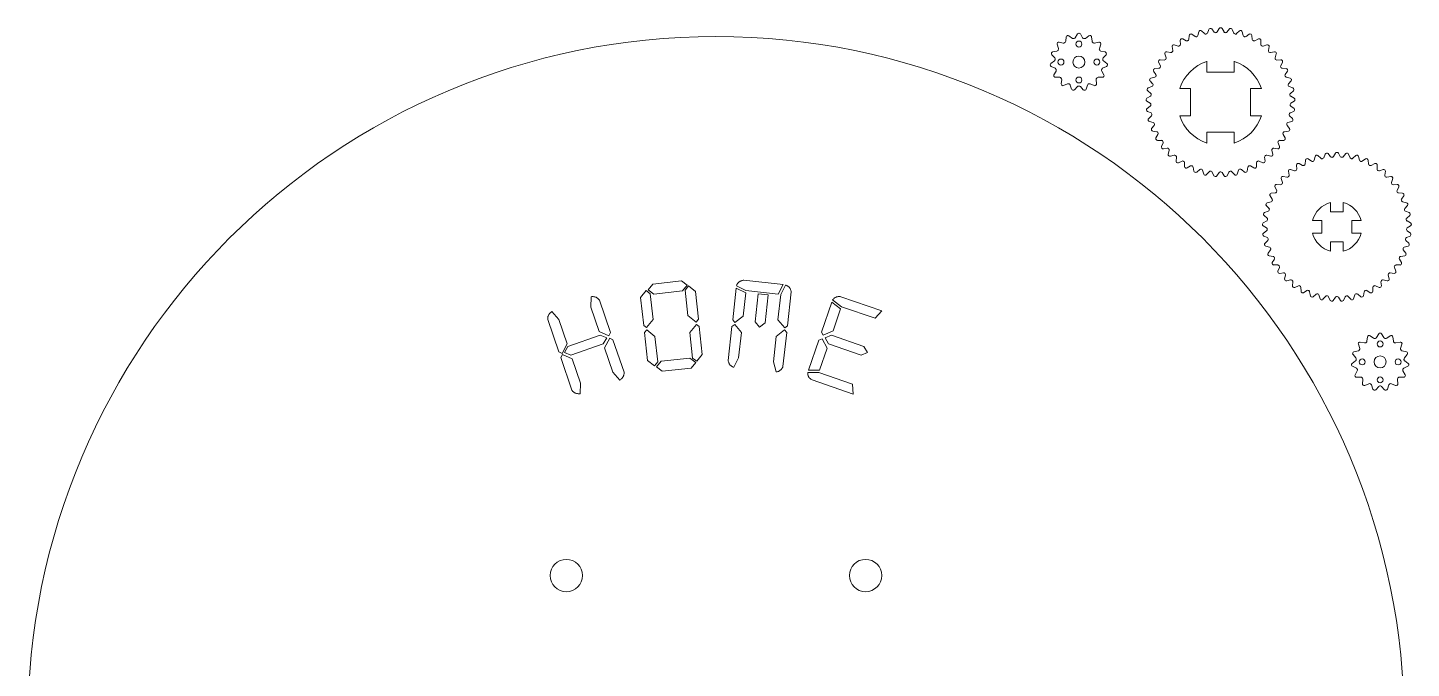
# Model space of a CAD drawing. Header units: millimetres. Extents: x 6 to 299, y 7 to 301.
# Drawn here: x 5.7 to 299.3, y 165.4 to 301.2 of the extents above; entities that cross this region are included whole.
import ezdxf

# ---------------------------------------------------------------- set-up
doc = ezdxf.new("R2010")
doc.units = ezdxf.units.MM

msp = doc.modelspace()

# ---------------------------------------------------------------- linework, layer by layer
at = {"color": 5, "linetype": 'Continuous', "lineweight": 15}
for p, q in [((226.28, 299.54), (226.22, 299.51)), ((227.34, 298.96), (226.59, 299.5)), ((228.42, 299.89), (227.96, 299.09)), ((228.76, 300.05), (228.7, 300.05)), ((229.5, 299.09), (229.04, 299.89)), ((230.87, 299.5), (230.12, 298.96)), ((231.25, 299.51), (231.19, 299.54)), ((252.15, 299.59), (252.06, 298.75)), ((252.39, 299.87), (252.33, 299.84)), ((253.39, 299.34), (252.71, 299.84)), ((254.18, 300.37), (253.98, 299.55)), ((254.46, 300.62), (254.4, 300.6)), ((255.38, 299.96), (254.77, 300.54)), ((256.31, 300.87), (255.99, 300.09)), ((256.62, 301.07), (256.56, 301.07)), ((257.44, 300.29), (256.92, 300.96)), ((258.48, 301.06), (258.06, 300.33)), ((258.82, 301.22), (258.76, 301.22)), ((259.52, 300.33), (259.1, 301.06)), ((260.66, 300.96), (260.14, 300.29)), ((261.02, 301.07), (260.96, 301.07)), ((261.59, 300.09), (261.27, 300.87)), ((262.8, 300.54), (262.2, 299.96)), ((263.18, 300.6), (263.11, 300.62)), ((263.6, 299.55), (263.4, 300.37)), ((264.87, 299.84), (264.19, 299.34)), ((265.25, 299.84), (265.19, 299.87)), ((265.52, 298.75), (265.43, 299.59)), ((224.1, 297.7), (224.39, 296.82)), ((224.21, 298.06), (224.17, 298.01)), ((225.42, 297.96), (224.52, 298.15)), ((226.03, 299.25), (225.93, 298.34)), ((231.53, 298.34), (231.43, 299.25)), ((232.95, 298.15), (232.04, 297.96)), ((233.07, 296.82), (233.36, 297.7)), ((233.29, 298.01), (233.25, 298.06)), ((248.5, 297.21), (248.65, 296.38)), ((248.66, 297.55), (248.61, 297.51)), ((249.76, 297.31), (248.97, 297.6)), ((250.24, 298.52), (250.27, 297.68)), ((250.44, 298.84), (250.39, 298.81)), ((251.51, 298.45), (250.76, 298.85)), ((266.82, 298.85), (266.07, 298.45)), ((267.19, 298.81), (267.13, 298.84)), ((267.31, 297.68), (267.34, 298.52)), ((268.61, 297.6), (267.81, 297.31)), ((268.97, 297.51), (268.92, 297.55)), ((268.93, 296.38), (269.08, 297.21)), ((223.53, 294.17), (222.78, 293.63)), ((222.93, 295.86), (222.91, 295.8)), ((222.98, 295.49), (223.6, 294.8)), ((224.07, 296.27), (223.17, 296.07)), ((234.3, 296.07), (233.39, 296.27)), ((233.87, 294.8), (234.49, 295.49)), ((234.68, 293.63), (233.93, 294.17)), ((234.55, 295.8), (234.53, 295.86)), ((245.65, 293.91), (246.02, 293.15)), ((245.71, 294.29), (245.67, 294.23)), ((246.84, 294.37), (245.99, 294.42)), ((246.96, 295.66), (247.22, 294.86)), ((247.07, 296.02), (247.02, 295.97)), ((248.2, 295.94), (247.37, 296.12)), ((270.21, 296.12), (269.38, 295.94)), ((270.36, 294.86), (270.62, 295.66)), ((270.55, 295.97), (270.51, 296.02)), ((271.59, 294.42), (270.74, 294.37)), ((271.56, 293.15), (271.93, 293.91)), ((271.91, 294.23), (271.87, 294.29)), ((222.65, 293.34), (222.66, 293.27)), ((222.85, 293.02), (223.69, 292.64)), ((223.89, 292.03), (223.42, 291.23)), ((223.42, 290.92), (223.46, 290.86)), ((223.73, 290.7), (224.66, 290.7)), ((232.81, 290.7), (233.73, 290.7)), ((234.04, 291.23), (233.58, 292.03)), ((233.77, 292.64), (234.62, 293.02)), ((234.01, 290.86), (234.04, 290.92)), ((234.8, 293.27), (234.81, 293.34)), ((244.83, 290.72), (244.01, 290.55)), ((244.6, 292.38), (244.57, 292.32)), ((244.59, 292), (245.07, 291.3)), ((245.71, 292.61), (244.86, 292.56)), ((272.71, 292.56), (271.87, 292.61)), ((272.51, 291.3), (272.98, 292)), ((273.57, 290.55), (272.74, 290.72)), ((273.01, 292.32), (272.98, 292.38)), ((225.08, 290.23), (224.99, 289.31)), ((225.11, 289.02), (225.17, 288.98)), ((225.48, 288.95), (226.33, 289.32)), ((226.91, 289.07), (227.19, 288.19)), ((227.43, 287.97), (227.49, 287.96)), ((227.8, 288.06), (228.41, 288.75)), ((229.05, 288.75), (229.67, 288.06)), ((229.97, 287.96), (230.03, 287.97)), ((230.27, 288.19), (230.56, 289.07)), ((231.14, 289.32), (231.98, 288.95)), ((232.3, 288.98), (232.35, 289.02)), ((232.48, 289.31), (232.38, 290.23)), ((243.23, 288.2), (243.22, 288.13)), ((243.33, 287.84), (243.98, 287.29)), ((244.23, 288.73), (243.44, 288.44)), ((243.77, 290.34), (243.75, 290.27)), ((243.82, 289.96), (244.38, 289.34)), ((273.2, 289.34), (273.76, 289.96)), ((274.14, 288.44), (273.35, 288.73)), ((273.6, 287.29), (274.25, 287.84)), ((273.83, 290.27), (273.81, 290.34)), ((274.36, 288.13), (274.34, 288.2)), ((243, 286.01), (243, 285.94)), ((243.14, 285.66), (243.86, 285.21)), ((243.91, 286.67), (243.17, 286.28)), ((274.41, 286.28), (273.67, 286.67)), ((273.72, 285.21), (274.43, 285.66)), ((274.58, 285.94), (274.58, 286.01)), ((243.07, 283.8), (243.08, 283.74)), ((243.88, 284.59), (243.2, 284.09)), ((243.26, 283.48), (244.04, 283.14)), ((244.14, 282.52), (243.54, 281.94)), ((274.04, 281.94), (273.43, 282.52)), ((273.54, 283.14), (274.31, 283.48)), ((274.38, 284.09), (273.69, 284.59)), ((274.5, 283.74), (274.51, 283.8)), ((243.45, 281.63), (243.46, 281.57)), ((243.69, 281.34), (244.5, 281.11)), ((244.13, 279.53), (244.15, 279.47)), ((244.69, 280.51), (244.17, 279.85)), ((244.4, 279.28), (245.24, 279.16)), ((272.34, 279.16), (273.18, 279.28)), ((273.41, 279.85), (272.89, 280.51)), ((273.08, 281.11), (273.89, 281.34)), ((273.43, 279.47), (273.45, 279.53)), ((274.11, 281.57), (274.13, 281.63)), ((245.51, 278.6), (245.09, 277.87)), ((245.09, 277.55), (245.12, 277.49)), ((245.4, 277.33), (246.24, 277.33)), ((246.59, 276.82), (246.27, 276.03)), ((271.3, 276.03), (270.99, 276.82)), ((271.34, 277.33), (272.18, 277.33)), ((272.49, 277.87), (272.07, 278.6)), ((272.46, 277.49), (272.49, 277.55)), ((246.32, 275.72), (246.36, 275.67)), ((246.65, 275.55), (247.49, 275.67)), ((247.91, 275.2), (247.7, 274.38)), ((247.79, 274.08), (247.84, 274.03)), ((248.14, 273.96), (248.96, 274.19)), ((249.43, 273.79), (249.35, 272.95)), ((268.23, 272.95), (268.14, 273.79)), ((268.62, 274.19), (269.43, 273.96)), ((269.88, 274.38), (269.67, 275.2)), ((269.74, 274.03), (269.79, 274.08)), ((270.09, 275.67), (270.93, 275.55)), ((271.22, 275.67), (271.26, 275.72)), ((276.83, 273.15), (276.74, 272.31)), ((277.08, 273.43), (277.02, 273.41)), ((278.08, 272.9), (277.39, 273.4)), ((278.87, 273.94), (278.66, 273.12)), ((279.15, 274.18), (279.09, 274.16)), ((280.07, 273.52), (279.46, 274.11)), ((280.99, 274.43), (280.68, 273.65)), ((281.31, 274.64), (281.24, 274.63)), ((282.12, 273.85), (281.6, 274.52)), ((283.17, 274.63), (282.74, 273.89)), ((283.51, 274.79), (283.44, 274.79)), ((284.2, 273.89), (283.78, 274.63)), ((285.35, 274.52), (284.83, 273.85)), ((285.71, 274.63), (285.64, 274.64)), ((286.27, 273.65), (285.96, 274.43)), ((287.49, 274.11), (286.88, 273.52)), ((287.86, 274.16), (287.8, 274.18)), ((288.29, 273.12), (288.08, 273.94)), ((289.56, 273.4), (288.87, 272.9)), ((289.93, 273.41), (289.87, 273.43)), ((290.21, 272.31), (290.12, 273.15)), ((249.47, 272.66), (249.53, 272.62)), ((249.84, 272.59), (250.62, 272.93)), ((251.14, 272.6), (251.17, 271.75)), ((251.34, 271.49), (251.4, 271.46)), ((251.72, 271.47), (252.43, 271.91)), ((253, 271.66), (253.15, 270.83)), ((253.35, 270.58), (253.42, 270.56)), ((253.73, 270.62), (254.38, 271.16)), ((254.97, 270.99), (255.24, 270.19)), ((255.84, 270.06), (256.4, 270.69)), ((257.02, 270.6), (257.39, 269.84)), ((258, 269.8), (258.48, 270.5)), ((259.1, 270.5), (259.57, 269.8)), ((260.19, 269.84), (260.56, 270.6)), ((261.17, 270.69), (261.74, 270.06)), ((262.34, 270.19), (262.6, 270.99)), ((263.2, 271.16), (263.85, 270.62)), ((264.16, 270.56), (264.22, 270.58)), ((264.43, 270.83), (264.57, 271.66)), ((265.14, 271.91), (265.86, 271.47)), ((266.18, 271.46), (266.24, 271.49)), ((266.4, 271.75), (266.43, 272.6)), ((266.96, 272.93), (267.73, 272.59)), ((268.05, 272.62), (268.1, 272.66)), ((273.18, 270.77), (273.33, 269.94)), ((273.34, 271.11), (273.29, 271.07)), ((274.45, 270.88), (273.66, 271.16)), ((274.92, 272.09), (274.95, 271.24)), ((275.13, 272.4), (275.07, 272.37)), ((276.19, 272.02), (275.45, 272.41)), ((291.5, 272.41), (290.76, 272.02)), ((291.88, 272.37), (291.82, 272.4)), ((292, 271.24), (292.02, 272.09)), ((293.29, 271.16), (292.5, 270.88)), ((293.66, 271.07), (293.61, 271.11)), ((293.62, 269.94), (293.77, 270.77)), ((255.47, 269.97), (255.54, 269.96)), ((257.65, 269.66), (257.72, 269.66)), ((259.86, 269.66), (259.92, 269.66)), ((262.04, 269.96), (262.11, 269.97)), ((270.33, 267.48), (270.7, 266.72)), ((270.39, 267.85), (270.36, 267.79)), ((271.52, 267.93), (270.68, 267.99)), ((271.64, 269.22), (271.91, 268.42)), ((271.75, 269.58), (271.71, 269.53)), ((272.88, 269.5), (272.06, 269.68)), ((294.89, 269.68), (294.07, 269.5)), ((295.04, 268.42), (295.31, 269.22)), ((295.24, 269.53), (295.2, 269.58)), ((296.27, 267.99), (295.43, 267.93)), ((296.24, 266.72), (296.61, 267.48)), ((296.59, 267.79), (296.56, 267.85)), ((269.52, 264.29), (268.69, 264.11)), ((269.29, 265.94), (269.26, 265.88)), ((269.28, 265.57), (269.75, 264.86)), ((270.39, 266.18), (269.55, 266.12)), ((297.4, 266.12), (296.56, 266.18)), ((297.2, 264.86), (297.67, 265.57)), ((298.26, 264.11), (297.43, 264.29)), ((297.69, 265.88), (297.66, 265.94)), ((267.92, 261.76), (267.91, 261.7)), ((268.02, 261.4), (268.66, 260.85)), ((268.92, 262.29), (268.12, 262)), ((268.46, 263.9), (268.44, 263.84)), ((268.5, 263.53), (269.07, 262.9)), ((297.88, 262.9), (298.45, 263.53)), ((298.83, 262), (298.03, 262.29)), ((298.29, 260.85), (298.93, 261.4)), ((298.51, 263.84), (298.49, 263.9)), ((299.04, 261.7), (299.03, 261.76)), ((267.68, 259.57), (267.68, 259.5)), ((267.83, 259.22), (268.55, 258.77)), ((268.6, 260.23), (267.85, 259.84)), ((299.1, 259.84), (298.35, 260.23)), ((298.4, 258.77), (299.12, 259.22)), ((299.27, 259.5), (299.27, 259.57)), ((267.76, 257.36), (267.76, 257.3)), ((268.57, 258.15), (267.89, 257.65)), ((267.95, 257.04), (268.72, 256.7)), ((268.83, 256.09), (268.22, 255.5)), ((298.73, 255.5), (298.12, 256.09)), ((298.23, 256.7), (299, 257.04)), ((299.06, 257.65), (298.38, 258.15)), ((299.19, 257.3), (299.19, 257.36)), ((268.13, 255.19), (268.15, 255.13)), ((268.37, 254.9), (269.18, 254.67)), ((268.81, 253.1), (268.84, 253.03)), ((269.38, 254.08), (268.86, 253.41)), ((269.09, 252.84), (269.92, 252.72)), ((297.03, 252.72), (297.86, 252.84)), ((298.09, 253.41), (297.57, 254.08)), ((297.77, 254.67), (298.58, 254.9)), ((298.11, 253.03), (298.14, 253.1)), ((298.8, 255.13), (298.81, 255.19)), ((270.2, 252.16), (269.77, 251.43)), ((269.77, 251.11), (269.81, 251.06)), ((270.08, 250.9), (270.93, 250.9)), ((271.28, 250.38), (270.96, 249.6)), ((295.99, 249.6), (295.67, 250.38)), ((296.02, 250.9), (296.87, 250.9)), ((297.18, 251.43), (296.75, 252.16)), ((297.14, 251.06), (297.18, 251.11)), ((271, 249.28), (271.04, 249.23)), ((271.34, 249.11), (272.17, 249.23)), ((272.59, 248.77), (272.39, 247.95)), ((272.47, 247.64), (272.52, 247.59)), ((272.83, 247.52), (273.64, 247.75)), ((274.12, 247.35), (274.03, 246.51)), ((292.92, 246.51), (292.83, 247.35)), ((293.31, 247.75), (294.12, 247.52)), ((294.56, 247.95), (294.36, 248.77)), ((294.43, 247.59), (294.47, 247.64)), ((294.77, 249.23), (295.61, 249.11)), ((295.91, 249.23), (295.95, 249.28)), ((274.16, 246.22), (274.21, 246.18)), ((274.53, 246.15), (275.3, 246.49)), ((275.83, 246.16), (275.86, 245.32)), ((276.03, 245.05), (276.08, 245.02)), ((276.4, 245.03), (277.12, 245.48)), ((277.69, 245.22), (277.84, 244.39)), ((278.04, 244.15), (278.1, 244.12)), ((278.41, 244.18), (279.06, 244.72)), ((279.66, 244.55), (279.92, 243.75)), ((280.52, 243.62), (281.09, 244.25)), ((281.71, 244.16), (282.08, 243.4)), ((282.69, 243.36), (283.16, 244.06)), ((283.79, 244.06), (284.26, 243.36)), ((284.87, 243.4), (285.24, 244.16)), ((285.86, 244.25), (286.43, 243.62)), ((287.03, 243.75), (287.29, 244.55)), ((287.89, 244.72), (288.54, 244.18)), ((288.85, 244.12), (288.91, 244.15)), ((289.11, 244.39), (289.26, 245.22)), ((289.83, 245.48), (290.55, 245.03)), ((290.86, 245.02), (290.92, 245.05)), ((291.09, 245.32), (291.12, 246.16)), ((291.65, 246.49), (292.42, 246.15)), ((292.74, 246.18), (292.79, 246.22)), ((280.16, 243.53), (280.22, 243.52)), ((282.34, 243.22), (282.4, 243.22)), ((284.54, 243.22), (284.61, 243.22)), ((286.73, 243.52), (286.79, 243.53)), ((289.95, 235.66), (289.86, 234.74)), ((290.2, 235.94), (290.14, 235.91)), ((291.26, 235.36), (290.51, 235.91)), ((292.35, 236.3), (291.88, 235.5)), ((292.69, 236.46), (292.62, 236.46)), ((293.42, 235.5), (292.96, 236.3)), ((294.79, 235.91), (294.05, 235.36)), ((295.17, 235.91), (295.11, 235.94)), ((295.45, 234.74), (295.35, 235.66)), ((286.85, 232.27), (286.83, 232.2)), ((287.99, 232.67), (287.09, 232.48)), ((288.03, 234.1), (288.31, 233.22)), ((288.14, 234.46), (288.09, 234.41)), ((289.34, 234.36), (288.44, 234.56)), ((296.87, 234.56), (295.97, 234.36)), ((297, 233.22), (297.28, 234.1)), ((297.22, 234.41), (297.17, 234.46)), ((298.22, 232.48), (297.31, 232.67)), ((298.47, 232.2), (298.45, 232.27)), ((286.57, 229.74), (286.58, 229.68)), ((287.45, 230.57), (286.7, 230.03)), ((286.77, 229.42), (287.61, 229.04)), ((286.9, 231.89), (287.52, 231.21)), ((297.69, 229.04), (298.54, 229.42)), ((297.79, 231.21), (298.41, 231.89)), ((298.6, 230.03), (297.86, 230.57)), ((298.73, 229.68), (298.73, 229.74)), ((287.81, 228.44), (287.35, 227.64)), ((287.35, 227.32), (287.38, 227.26)), ((287.65, 227.1), (288.58, 227.1)), ((289, 226.63), (288.91, 225.71)), ((296.4, 225.71), (296.3, 226.63)), ((296.73, 227.1), (297.65, 227.1)), ((297.96, 227.64), (297.5, 228.44)), ((297.93, 227.26), (297.96, 227.32)), ((289.04, 225.42), (289.09, 225.38)), ((289.4, 225.35), (290.25, 225.73)), ((290.83, 225.47), (291.12, 224.59)), ((291.35, 224.38), (291.41, 224.36)), ((291.72, 224.46), (292.34, 225.15)), ((292.97, 225.15), (293.59, 224.46)), ((293.89, 224.36), (293.96, 224.38)), ((294.19, 224.59), (294.48, 225.47)), ((295.06, 225.73), (295.9, 225.35)), ((296.22, 225.38), (296.27, 225.42))]:
    msp.add_line(p, q, dxfattribs=at)
at = {"color": 1, "linetype": 'Continuous', "lineweight": 15}
for p, q in [((255.87, 294.09), (255.87, 291.77)), ((261.71, 294.09), (261.71, 291.77)), ((261.71, 291.77), (255.87, 291.77)), ((252.44, 288.34), (250.12, 288.34)), ((252.44, 288.34), (252.44, 282.5)), ((265.14, 288.34), (265.14, 282.5)), ((267.45, 288.34), (265.14, 288.34)), ((252.44, 282.5), (250.12, 282.5)), ((267.45, 282.5), (265.14, 282.5)), ((261.71, 279.07), (255.87, 279.07)), ((255.87, 279.07), (255.87, 276.76)), ((261.71, 279.07), (261.71, 276.76)), ((282.14, 264.15), (282.14, 262.16)), ((282.14, 262.16), (284.81, 262.16)), ((284.81, 264.15), (284.81, 262.16)), ((278.31, 260.32), (280.3, 260.32)), ((280.3, 260.32), (280.3, 257.65)), ((286.65, 260.32), (286.65, 257.65)), ((286.65, 260.32), (288.64, 260.32)), ((278.31, 257.65), (280.3, 257.65)), ((282.14, 255.81), (282.14, 253.82)), ((282.14, 255.81), (284.81, 255.81)), ((284.81, 255.81), (284.81, 253.82)), ((286.65, 257.65), (288.64, 257.65)), ((137.3, 245.66), (138.29, 246.84)), ((138.29, 246.84), (144.41, 247.52)), ((144.41, 247.52), (145.64, 246.59)), ((157.61, 247.68), (165.98, 246.75)), ((165.98, 246.75), (164.89, 244.74)), ((165.48, 244.67), (166.5, 246.64)), ((125.14, 241.95), (125.27, 244.18)), ((135.74, 244.02), (136.91, 245.46)), ((136.39, 238.1), (135.74, 244.02)), ((136.91, 245.46), (137.79, 244.77)), ((138.53, 244.73), (137.3, 245.66)), ((137.79, 244.77), (138.39, 239.36)), ((144.64, 245.41), (138.53, 244.73)), ((145.64, 246.59), (144.64, 245.41)), ((145.18, 245.58), (145.88, 246.45)), ((145.78, 240.18), (145.18, 245.58)), ((145.88, 246.45), (147.35, 245.3)), ((147.35, 245.3), (148, 239.38)), ((155.27, 239.29), (156.01, 245.98)), ((156.01, 245.98), (158.04, 244.97)), ((158.09, 245.49), (156.07, 246.51)), ((158.04, 244.97), (157.49, 240.08)), ((164.89, 244.74), (158.09, 245.49)), ((160.03, 238.88), (160.69, 244.8)), ((160.69, 244.8), (162.8, 244.56)), ((162.8, 244.56), (162.15, 238.64)), ((164.88, 239.26), (165.48, 244.67)), ((167.68, 245.21), (166.88, 238)), ((178.19, 244.18), (186.9, 241.2)), ((116.92, 241.01), (118.38, 239.32)), ((126.91, 236.81), (125.14, 241.95)), ((127, 243.41), (129.35, 236.55)), ((174.11, 236.66), (176.29, 243.03)), ((176.29, 243.03), (178.15, 241.57)), ((178.36, 242.06), (176.48, 243.48)), ((178.15, 241.57), (176.56, 236.92)), ((185.48, 239.63), (178.36, 242.06)), ((186.9, 241.2), (185.48, 239.63)), ((118.37, 232.47), (116.02, 239.34)), ((118.38, 239.32), (120.14, 234.17)), ((136.97, 237.64), (136.39, 238.1)), ((138.39, 239.36), (136.97, 237.64)), ((147.53, 238.8), (145.78, 240.18)), ((146.17, 236.57), (147.59, 238.29)), ((148, 239.38), (147.53, 238.8)), ((147.59, 238.29), (148.17, 237.84)), ((148.17, 237.84), (148.82, 231.91)), ((154.32, 230.65), (155.12, 237.86)), ((155.12, 237.86), (155.7, 238.31)), ((155.74, 238.71), (155.27, 239.29)), ((155.7, 238.31), (157.11, 236.59)), ((157.49, 240.08), (155.74, 238.71)), ((160.98, 237.73), (160.03, 238.88)), ((162.15, 238.64), (160.98, 237.73)), ((166.3, 237.54), (164.88, 239.26)), ((166.88, 238), (166.3, 237.54)), ((120.32, 233.65), (127.18, 236)), ((128.99, 235.88), (126.91, 236.81)), ((127.18, 236), (128.56, 235.43)), ((128.56, 235.43), (127.82, 234.15)), ((128.09, 233.34), (129.17, 235.35)), ((129.35, 236.55), (128.99, 235.88)), ((129.17, 235.35), (129.87, 235.04)), ((129.87, 235.04), (132.22, 228.18)), ((136.56, 236.55), (137.03, 237.12)), ((137.21, 230.63), (136.56, 236.55)), ((137.03, 237.12), (138.78, 235.76)), ((138.78, 235.76), (139.38, 230.35)), ((146.77, 231.17), (146.17, 236.57)), ((157.11, 236.59), (156.51, 231.19)), ((163.9, 230.37), (164.5, 235.77)), ((164.5, 235.77), (166.25, 237.14)), ((166.73, 236.57), (165.93, 229.36)), ((166.25, 237.14), (166.73, 236.57)), ((171.34, 228.58), (173.52, 234.95)), ((173.52, 234.95), (174.22, 235.27)), ((174.47, 235.99), (174.11, 236.66)), ((174.22, 235.27), (175.3, 233.25)), ((176.56, 236.92), (174.47, 235.99)), ((174.88, 235.44), (176.25, 236)), ((175.62, 234.16), (174.88, 235.44)), ((176.25, 236), (183.13, 233.65)), ((119.06, 232.16), (118.37, 232.47)), ((120.14, 234.17), (119.06, 232.16)), ((119.58, 232.36), (120.32, 233.65)), ((120.96, 231.8), (119.58, 232.36)), ((127.82, 234.15), (120.96, 231.8)), ((129.86, 228.19), (128.09, 233.34)), ((175.3, 233.25), (173.7, 228.59)), ((182.5, 231.8), (175.62, 234.16)), ((183.87, 232.36), (182.5, 231.8)), ((183.13, 233.65), (183.87, 232.36)), ((118.79, 231.25), (119.15, 231.91)), ((121.13, 224.38), (118.79, 231.25)), ((119.15, 231.91), (121.23, 230.99)), ((121.23, 230.99), (122.99, 225.84)), ((138.68, 229.49), (137.21, 230.63)), ((139.38, 230.35), (138.68, 229.49)), ((139.11, 229.3), (140.1, 230.48)), ((140.33, 228.37), (139.11, 229.3)), ((140.1, 230.48), (146.21, 231.16)), ((146.45, 229.04), (140.33, 228.37)), ((146.21, 231.16), (147.44, 230.22)), ((147.44, 230.22), (146.45, 229.04)), ((147.65, 230.48), (146.77, 231.17)), ((148.82, 231.91), (147.65, 230.48)), ((156.51, 231.19), (155.5, 229.21)), ((164.47, 228.22), (163.9, 230.37)), ((131.32, 226.5), (129.86, 228.19)), ((171.18, 228.12), (173.53, 228.09)), ((173.7, 228.59), (171.34, 228.58)), ((180.84, 223.53), (172.11, 226.52)), ((173.53, 228.09), (180.68, 225.65)), ((122.99, 225.84), (122.87, 223.61)), ((180.68, 225.65), (180.84, 223.53))]:
    msp.add_line(p, q, dxfattribs=at)
at = {"color": 5, "linetype": 'Continuous', "lineweight": 15}
msp.add_circle((151.72, 153.29), 146.05, dxfattribs=at)
at = {"color": 1, "linetype": 'Continuous', "lineweight": 15}
for centre, radius in [((228.73, 297.75), 0.635), ((224.92, 293.94), 0.635), ((228.73, 293.94), 1.27), ((232.54, 293.94), 0.635), ((228.73, 290.13), 0.635), ((292.65, 234.16), 0.635), ((288.84, 230.35), 0.635), ((292.65, 230.35), 1.27), ((296.46, 230.35), 0.635), ((292.65, 226.54), 0.635), ((119.97, 185.04), 3.43), ((183.47, 185.04), 3.43)]:
    msp.add_circle(centre, radius, dxfattribs=at)
at = {"color": 5, "linetype": 'Continuous', "lineweight": 15}
for centre, radius, start, end in [((226.35, 299.22), 0.318, 114, 174), ((226.41, 299.25), 0.317, 54, 114), ((228.7, 299.74), 0.318, 90, 150), ((228.76, 299.74), 0.318, 30, 90), ((231.06, 299.25), 0.317, 66, 126), ((231.12, 299.22), 0.318, 6, 66), ((252.46, 299.55), 0.318, 114, 174), ((252.52, 299.58), 0.318, 54, 114), ((253.67, 299.63), 0.318, 289.816, 346), ((254.49, 300.3), 0.318, 106, 166), ((254.55, 300.32), 0.318, 46, 106), ((255.6, 300.18), 0.318, 226, 282.184), ((258.79, 285.42), 14.79, 101.816, 102.184), ((255.7, 300.21), 0.318, 281.816, 338), ((256.6, 300.75), 0.318, 98, 158), ((256.67, 300.76), 0.318, 38, 98), ((257.69, 300.48), 0.318, 218, 274.184), ((258.79, 285.42), 14.79, 93.816, 94.184), ((257.78, 300.49), 0.318, 273.816, 330), ((258.76, 300.91), 0.318, 90, 150), ((258.82, 300.91), 0.318, 30, 90), ((259.79, 300.49), 0.318, 210, 266.184), ((258.79, 285.42), 14.79, 85.816, 86.184), ((259.89, 300.48), 0.318, 265.816, 322), ((260.91, 300.76), 0.318, 82, 142), ((260.98, 300.75), 0.317, 22, 82), ((261.88, 300.21), 0.317, 202, 258.184), ((258.79, 285.42), 14.79, 77.816, 78.184), ((261.98, 300.18), 0.318, 257.816, 314), ((263.03, 300.32), 0.318, 74, 134), ((263.09, 300.3), 0.318, 14, 74), ((263.91, 299.63), 0.318, 194, 250.184), ((265.06, 299.58), 0.317, 66, 126), ((265.12, 299.55), 0.318, 6, 66), ((224.41, 297.79), 0.317, 138, 198), ((224.45, 297.84), 0.317, 78, 138), ((228.73, 293.94), 5.09, 149.131, 150.869), ((224.09, 296.72), 0.318, 329.131, 18), ((225.49, 298.27), 0.318, 258, 306.869), ((228.73, 293.94), 5.09, 125.131, 126.869), ((225.62, 298.37), 0.318, 305.131, 354), ((227.53, 299.22), 0.318, 234, 282.869), ((228.73, 293.94), 5.09, 101.131, 102.869), ((227.69, 299.25), 0.318, 281.131, 330), ((229.78, 299.25), 0.318, 210, 258.869), ((228.73, 293.94), 5.09, 77.131, 78.869), ((229.94, 299.22), 0.317, 257.131, 306), ((231.85, 298.37), 0.317, 186, 234.869), ((228.73, 293.94), 5.09, 53.131, 54.869), ((231.98, 298.27), 0.318, 233.131, 282), ((233.01, 297.84), 0.317, 42, 102), ((233.38, 296.72), 0.318, 162, 210.869), ((228.73, 293.94), 5.09, 29.131, 30.869), ((233.06, 297.79), 0.318, 342, 42), ((248.81, 297.26), 0.318, 130, 190), ((248.86, 297.3), 0.317, 70, 130), ((249.87, 297.61), 0.318, 250, 306.184), ((258.79, 285.42), 14.79, 125.816, 126.184), ((249.95, 297.67), 0.317, 305.816, 2), ((250.56, 298.54), 0.318, 122, 182), ((250.61, 298.57), 0.317, 62, 122), ((251.66, 298.73), 0.318, 242, 298.184), ((258.79, 285.42), 14.79, 117.816, 118.184), ((251.74, 298.78), 0.318, 297.816, 354), ((253.58, 299.6), 0.318, 234, 290.184), ((258.79, 285.42), 14.79, 109.816, 110.184), ((258.79, 285.42), 14.79, 69.816, 70.184), ((264, 299.6), 0.318, 249.816, 306), ((265.84, 298.78), 0.318, 186, 242.184), ((258.79, 285.42), 14.79, 61.816, 62.184), ((265.92, 298.73), 0.318, 241.816, 298), ((266.97, 298.57), 0.317, 58, 118), ((267.02, 298.54), 0.318, 358, 58), ((267.63, 297.67), 0.317, 178, 234.184), ((258.79, 285.42), 14.79, 53.816, 54.184), ((267.71, 297.61), 0.317, 233.816, 290), ((268.72, 297.3), 0.318, 50, 110), ((268.77, 297.26), 0.318, 350, 50), ((222.97, 293.37), 0.318, 126, 186), ((223.21, 295.7), 0.318, 162, 222), ((223.23, 295.76), 0.318, 102, 162), ((223.34, 294.43), 0.318, 306, 354.869), ((223.36, 294.59), 0.318, 353.131, 42), ((228.73, 293.94), 5.09, 173.131, 174.869), ((224.01, 296.58), 0.317, 282, 330.869), ((233.46, 296.58), 0.318, 209.131, 258), ((234.1, 294.59), 0.318, 138, 186.869), ((228.73, 293.94), 5.09, 5.131, 6.869), ((234.12, 294.43), 0.318, 185.131, 234), ((234.23, 295.76), 0.317, 18, 78), ((234.25, 295.7), 0.317, 318, 18), ((234.5, 293.37), 0.318, 354, 54), ((245.93, 294.05), 0.318, 146, 206), ((245.97, 294.11), 0.318, 86, 146), ((246.86, 294.68), 0.318, 266, 322.184), ((247.26, 295.76), 0.317, 138, 198), ((247.3, 295.81), 0.317, 78, 138), ((258.79, 285.42), 14.79, 141.816, 142.184), ((246.92, 294.76), 0.318, 321.816, 18), ((248.26, 296.25), 0.317, 258, 314.184), ((258.79, 285.42), 14.79, 133.816, 134.184), ((248.33, 296.32), 0.318, 313.816, 10), ((269.25, 296.32), 0.318, 170, 226.184), ((258.79, 285.42), 14.79, 45.816, 46.184), ((269.32, 296.25), 0.318, 225.816, 282), ((270.27, 295.81), 0.317, 42, 102), ((270.66, 294.76), 0.317, 162, 218.184), ((258.79, 285.42), 14.79, 37.816, 38.184), ((270.72, 294.68), 0.318, 217.816, 274), ((270.32, 295.76), 0.318, 342, 42), ((271.61, 294.11), 0.318, 34, 94), ((271.64, 294.05), 0.318, 334, 34), ((222.98, 293.31), 0.317, 186, 246), ((223.7, 291.08), 0.318, 150, 210), ((223.73, 291.02), 0.318, 210, 270), ((223.56, 292.35), 0.318, 17.131, 66), ((228.73, 293.94), 5.09, 197.131, 198.869), ((223.61, 292.19), 0.318, 330, 18.869), ((224.66, 290.38), 0.318, 41.131, 90), ((232.81, 290.38), 0.318, 90, 138.869), ((233.85, 292.19), 0.318, 161.131, 210), ((228.73, 293.94), 5.09, 341.131, 342.869), ((233.9, 292.35), 0.317, 114, 162.869), ((233.73, 291.02), 0.318, 270, 330), ((233.76, 291.08), 0.317, 330, 30), ((234.49, 293.31), 0.318, 294, 354), ((244.86, 292.18), 0.318, 154, 214), ((244.89, 292.24), 0.318, 94, 154), ((244.77, 291.03), 0.317, 282, 338.184), ((258.79, 285.42), 14.79, 157.816, 158.184), ((244.8, 291.12), 0.318, 337.816, 34), ((245.69, 292.93), 0.318, 274, 330.184), ((258.79, 285.42), 14.79, 149.816, 150.184), ((245.73, 293.02), 0.318, 329.816, 26), ((271.84, 293.02), 0.317, 154, 210.184), ((258.79, 285.42), 14.79, 29.816, 30.184), ((271.89, 292.93), 0.318, 209.816, 266), ((272.77, 291.12), 0.318, 146, 202.184), ((258.79, 285.42), 14.79, 21.816, 22.184), ((272.81, 291.03), 0.318, 201.816, 258), ((272.69, 292.24), 0.318, 26, 86), ((272.72, 292.18), 0.318, 326, 26), ((228.73, 293.94), 5.09, 221.131, 222.869), ((225.3, 289.28), 0.318, 174, 234), ((224.77, 290.26), 0.318, 354, 42.869), ((225.35, 289.24), 0.318, 234, 294), ((226.46, 289.03), 0.317, 65.131, 114), ((228.73, 293.94), 5.09, 245.131, 246.869), ((226.61, 288.97), 0.318, 18, 66.869), ((227.5, 288.28), 0.318, 198, 258), ((227.56, 288.27), 0.318, 258, 318), ((228.65, 288.53), 0.318, 89.131, 138), ((228.73, 293.94), 5.09, 269.131, 270.869), ((228.81, 288.53), 0.318, 42, 90.869), ((229.9, 288.27), 0.318, 222, 282), ((229.97, 288.28), 0.318, 282, 342), ((230.86, 288.97), 0.318, 113.131, 162), ((228.73, 293.94), 5.09, 293.131, 294.869), ((231.01, 289.03), 0.317, 66, 114.869), ((232.11, 289.24), 0.318, 246, 306), ((232.16, 289.28), 0.318, 306, 6), ((232.7, 290.26), 0.317, 137.131, 186), ((228.73, 293.94), 5.09, 317.131, 318.869), ((243.53, 288.08), 0.318, 170, 230), ((243.55, 288.14), 0.317, 110, 170), ((244.05, 290.18), 0.317, 162, 222), ((244.07, 290.24), 0.317, 102, 162), ((244.12, 289.03), 0.318, 290, 346.184), ((244.15, 289.12), 0.318, 345.816, 42), ((258.79, 285.42), 14.79, 165.816, 166.184), ((273.43, 289.12), 0.317, 138, 194.184), ((258.79, 285.42), 14.79, 13.816, 14.184), ((273.45, 289.03), 0.318, 193.816, 250), ((273.5, 290.24), 0.318, 18, 78), ((273.53, 290.18), 0.317, 318, 18), ((274.03, 288.14), 0.317, 10, 70), ((274.04, 288.08), 0.318, 310, 10), ((243.32, 286), 0.318, 118, 178), ((243.31, 285.93), 0.317, 178, 238), ((243.69, 284.94), 0.318, 1.816, 58), ((243.7, 284.85), 0.317, 306, 2.184), ((243.76, 286.95), 0.318, 298, 354.184), ((243.77, 287.05), 0.318, 353.816, 50), ((258.79, 285.42), 14.79, 181.816, 182.184), ((258.79, 285.42), 14.79, 173.816, 174.184), ((273.8, 287.05), 0.318, 130, 186.184), ((258.79, 285.42), 14.79, 5.816, 6.184), ((273.81, 286.95), 0.318, 185.816, 242), ((258.79, 285.42), 14.79, 357.816, 358.184), ((273.88, 284.85), 0.318, 177.816, 234), ((273.88, 284.94), 0.317, 122, 178.184), ((274.26, 286), 0.318, 2, 62), ((274.26, 285.93), 0.318, 302, 2), ((243.39, 283.84), 0.318, 126, 186), ((243.39, 283.77), 0.318, 186, 246), ((243.76, 281.71), 0.318, 134, 194), ((243.91, 282.85), 0.318, 9.816, 66), ((243.92, 282.75), 0.318, 314, 10.184), ((258.79, 285.42), 14.79, 189.816, 190.184), ((258.79, 285.42), 14.79, 349.816, 350.184), ((273.65, 282.75), 0.318, 169.816, 226), ((273.67, 282.85), 0.318, 114, 170.184), ((273.82, 281.71), 0.318, 346, 46), ((274.18, 283.77), 0.317, 294, 354), ((274.19, 283.84), 0.318, 354, 54), ((243.77, 281.64), 0.318, 194, 254), ((244.42, 279.65), 0.318, 142, 202), ((244.44, 279.59), 0.318, 202, 262), ((244.41, 280.8), 0.318, 17.816, 74), ((244.44, 280.71), 0.317, 322, 18.184), ((258.79, 285.42), 14.79, 197.816, 198.184), ((245.19, 278.85), 0.318, 25.816, 82), ((258.79, 285.42), 14.79, 205.816, 206.184), ((258.79, 285.42), 14.79, 333.816, 334.184), ((272.38, 278.85), 0.317, 98, 154.184), ((273.14, 280.71), 0.318, 161.816, 218), ((258.79, 285.42), 14.79, 341.816, 342.184), ((273.17, 280.8), 0.318, 106, 162.184), ((273.13, 279.59), 0.318, 278, 338), ((273.16, 279.65), 0.318, 338, 38), ((273.81, 281.64), 0.317, 286, 346), ((245.36, 277.71), 0.318, 150, 210), ((245.4, 277.65), 0.318, 210, 270), ((245.24, 278.76), 0.317, 330, 26.184), ((246.24, 277.02), 0.317, 33.816, 90), ((246.57, 275.91), 0.317, 158, 218), ((258.79, 285.42), 14.79, 213.816, 214.184), ((246.3, 276.94), 0.317, 338, 34.184), ((271.28, 276.94), 0.317, 145.816, 202), ((258.79, 285.42), 14.79, 325.816, 326.184), ((271.34, 277.02), 0.317, 90, 146.184), ((271.01, 275.91), 0.318, 322, 22), ((272.34, 278.76), 0.318, 153.816, 210), ((272.18, 277.65), 0.318, 270, 330), ((272.21, 277.71), 0.317, 330, 30), ((246.61, 275.86), 0.317, 218, 278), ((247.53, 275.35), 0.318, 41.816, 98), ((248.01, 274.31), 0.318, 166, 226), ((258.79, 285.42), 14.79, 221.816, 222.184), ((247.6, 275.28), 0.317, 346, 42.184), ((248.06, 274.26), 0.317, 226, 286), ((249.04, 273.88), 0.318, 49.816, 106), ((258.79, 285.42), 14.79, 229.816, 230.184), ((249.12, 273.82), 0.318, 354, 50.184), ((268.46, 273.82), 0.318, 129.816, 186), ((258.79, 285.42), 14.79, 309.816, 310.184), ((268.53, 273.88), 0.317, 74, 130.184), ((269.52, 274.26), 0.318, 254, 314), ((269.98, 275.28), 0.318, 137.816, 194), ((258.79, 285.42), 14.79, 317.816, 318.184), ((269.57, 274.31), 0.318, 314, 14), ((270.04, 275.35), 0.318, 82, 138.184), ((270.97, 275.86), 0.317, 262, 322), ((277.15, 273.12), 0.318, 114, 174), ((277.21, 273.14), 0.318, 54, 114), ((278.35, 273.19), 0.318, 289.816, 346), ((279.18, 273.86), 0.318, 106, 166), ((279.24, 273.88), 0.318, 46, 106), ((280.29, 273.75), 0.318, 226, 282.184), ((283.47, 258.98), 14.79, 101.816, 102.184), ((280.38, 273.77), 0.318, 281.816, 338), ((281.29, 274.31), 0.318, 98, 158), ((281.35, 274.32), 0.318, 38, 98), ((282.37, 274.05), 0.317, 218, 274.184), ((283.47, 258.98), 14.79, 93.816, 94.184), ((282.47, 274.05), 0.318, 273.816, 330), ((283.44, 274.47), 0.318, 90, 150), ((283.51, 274.47), 0.317, 30, 90), ((284.48, 274.05), 0.318, 210, 266.184), ((283.47, 258.98), 14.79, 85.816, 86.184), ((284.58, 274.05), 0.318, 265.816, 322), ((285.6, 274.32), 0.318, 82, 142), ((285.66, 274.31), 0.317, 22, 82), ((286.57, 273.77), 0.317, 202, 258.184), ((283.47, 258.98), 14.79, 77.816, 78.184), ((286.66, 273.75), 0.318, 257.816, 314), ((287.71, 273.88), 0.317, 74, 134), ((287.77, 273.86), 0.318, 14, 74), ((288.59, 273.19), 0.318, 194, 250.184), ((289.74, 273.14), 0.318, 66, 126), ((289.8, 273.12), 0.317, 6, 66), ((249.66, 272.91), 0.318, 174, 234), ((249.71, 272.88), 0.318, 234, 294), ((250.74, 272.64), 0.317, 57.816, 114), ((258.79, 285.42), 14.79, 237.816, 238.184), ((250.83, 272.59), 0.317, 2, 58.184), ((251.49, 271.77), 0.318, 182, 242), ((251.55, 271.74), 0.318, 242, 302), ((252.6, 271.64), 0.318, 65.816, 122), ((258.79, 285.42), 14.79, 245.816, 246.184), ((252.69, 271.61), 0.318, 10, 66.184), ((253.46, 270.88), 0.317, 190, 250), ((253.52, 270.86), 0.317, 250, 310), ((254.58, 270.92), 0.318, 73.816, 130), ((258.79, 285.42), 14.79, 253.816, 254.184), ((254.67, 270.89), 0.318, 18, 74.184), ((255.54, 270.28), 0.318, 198, 258), ((256.64, 270.47), 0.318, 81.816, 138), ((258.79, 285.42), 14.79, 261.816, 262.184), ((256.74, 270.46), 0.317, 26, 82.184), ((258.74, 270.32), 0.317, 89.816, 146), ((258.79, 285.42), 14.79, 269.816, 270.184), ((258.84, 270.32), 0.317, 34, 90.184), ((260.84, 270.46), 0.318, 97.816, 154), ((258.79, 285.42), 14.79, 277.816, 278.184), ((260.94, 270.47), 0.317, 42, 98.184), ((262.04, 270.28), 0.318, 282, 342), ((262.91, 270.89), 0.318, 105.816, 162), ((258.79, 285.42), 14.79, 285.816, 286.184), ((263, 270.92), 0.318, 50, 106.184), ((264.05, 270.86), 0.317, 230, 290), ((264.12, 270.88), 0.318, 290, 350), ((264.89, 271.61), 0.318, 113.816, 170), ((258.79, 285.42), 14.79, 293.816, 294.184), ((264.98, 271.64), 0.318, 58, 114.184), ((266.03, 271.74), 0.318, 238, 298), ((266.09, 271.77), 0.318, 298, 358), ((266.75, 272.59), 0.317, 121.816, 178), ((258.79, 285.42), 14.79, 301.816, 302.184), ((266.83, 272.64), 0.317, 66, 122.184), ((267.86, 272.88), 0.317, 246, 306), ((267.92, 272.91), 0.318, 306, 6), ((273.5, 270.82), 0.318, 130, 190), ((273.55, 270.87), 0.318, 70, 130), ((274.56, 271.17), 0.317, 250, 306.184), ((283.47, 258.98), 14.79, 125.816, 126.184), ((274.64, 271.23), 0.318, 305.816, 2), ((275.24, 272.1), 0.318, 122, 182), ((275.3, 272.13), 0.318, 62, 122), ((276.34, 272.3), 0.317, 242, 298.184), ((283.47, 258.98), 14.79, 117.816, 118.184), ((276.43, 272.34), 0.318, 297.816, 354), ((278.26, 273.16), 0.318, 234, 290.184), ((283.47, 258.98), 14.79, 109.816, 110.184), ((283.47, 258.98), 14.79, 69.816, 70.184), ((288.69, 273.16), 0.318, 249.816, 306), ((290.52, 272.34), 0.318, 186, 242.184), ((283.47, 258.98), 14.79, 61.816, 62.184), ((290.61, 272.3), 0.318, 241.816, 298), ((291.65, 272.13), 0.318, 58, 118), ((291.71, 272.1), 0.318, 358, 58), ((292.31, 271.23), 0.318, 178, 234.184), ((283.47, 258.98), 14.79, 53.816, 54.184), ((292.39, 271.17), 0.317, 233.816, 290), ((293.4, 270.87), 0.318, 50, 110), ((293.45, 270.82), 0.318, 350, 50), ((255.6, 270.27), 0.318, 258, 318), ((257.68, 269.98), 0.318, 206, 266), ((257.74, 269.97), 0.318, 266, 326), ((259.84, 269.97), 0.318, 214, 274), ((259.9, 269.98), 0.318, 274, 334), ((261.98, 270.27), 0.318, 222, 282), ((270.62, 267.62), 0.317, 146, 206), ((270.66, 267.67), 0.318, 86, 146), ((271.54, 268.24), 0.317, 266, 322.184), ((271.95, 269.32), 0.318, 138, 198), ((271.99, 269.37), 0.318, 78, 138), ((283.47, 258.98), 14.79, 141.816, 142.184), ((271.6, 268.32), 0.317, 321.816, 18), ((272.95, 269.81), 0.318, 258, 314.184), ((283.47, 258.98), 14.79, 133.816, 134.184), ((273.02, 269.88), 0.317, 313.816, 10), ((293.93, 269.88), 0.318, 170, 226.184), ((283.47, 258.98), 14.79, 45.816, 46.184), ((294, 269.81), 0.317, 225.816, 282), ((294.96, 269.37), 0.318, 42, 102), ((295.35, 268.32), 0.317, 162, 218.184), ((283.47, 258.98), 14.79, 37.816, 38.184), ((295.41, 268.24), 0.317, 217.816, 274), ((295, 269.32), 0.318, 342, 42), ((296.29, 267.67), 0.318, 34, 94), ((296.33, 267.62), 0.317, 334, 34), ((269.54, 265.74), 0.318, 154, 214), ((269.57, 265.8), 0.318, 94, 154), ((269.45, 264.6), 0.318, 282, 338.184), ((269.49, 264.69), 0.317, 337.816, 34), ((283.47, 258.98), 14.79, 157.816, 158.184), ((270.37, 266.49), 0.318, 274, 330.184), ((283.47, 258.98), 14.79, 149.816, 150.184), ((270.42, 266.58), 0.317, 329.816, 26), ((296.53, 266.58), 0.317, 154, 210.184), ((283.47, 258.98), 14.79, 29.816, 30.184), ((296.58, 266.49), 0.318, 209.816, 266), ((297.46, 264.69), 0.318, 146, 202.184), ((283.47, 258.98), 14.79, 21.816, 22.184), ((297.5, 264.6), 0.318, 201.816, 258), ((297.38, 265.8), 0.318, 26, 86), ((297.41, 265.74), 0.317, 326, 26), ((268.22, 261.64), 0.318, 170, 230), ((268.23, 261.7), 0.317, 110, 170), ((268.74, 263.74), 0.317, 162, 222), ((268.76, 263.8), 0.317, 102, 162), ((268.81, 262.59), 0.317, 290, 346.184), ((268.83, 262.68), 0.318, 345.816, 42), ((283.47, 258.98), 14.79, 165.816, 166.184), ((298.12, 262.68), 0.317, 138, 194.184), ((283.47, 258.98), 14.79, 13.816, 14.184), ((298.14, 262.59), 0.318, 193.816, 250), ((298.19, 263.8), 0.318, 18, 78), ((298.21, 263.74), 0.317, 318, 18), ((298.72, 261.7), 0.317, 10, 70), ((298.73, 261.64), 0.317, 310, 10), ((268, 259.56), 0.318, 118, 178), ((268, 259.49), 0.318, 178, 238), ((268.38, 258.51), 0.318, 1.816, 58), ((268.38, 258.41), 0.318, 306, 2.184), ((268.45, 260.51), 0.318, 298, 354.184), ((268.46, 260.61), 0.317, 353.816, 50), ((283.47, 258.98), 14.79, 181.816, 182.184), ((283.47, 258.98), 14.79, 173.816, 174.184), ((298.49, 260.61), 0.317, 130, 186.184), ((283.47, 258.98), 14.79, 5.816, 6.184), ((298.5, 260.51), 0.318, 185.816, 242), ((298.57, 258.51), 0.317, 122, 178.184), ((283.47, 258.98), 14.79, 357.816, 358.184), ((298.57, 258.41), 0.317, 177.816, 234), ((298.95, 259.56), 0.318, 2, 62), ((298.95, 259.49), 0.318, 302, 2), ((268.07, 257.4), 0.318, 126, 186), ((268.08, 257.33), 0.317, 186, 246), ((268.44, 255.27), 0.317, 134, 194), ((268.59, 256.41), 0.318, 9.816, 66), ((268.61, 256.31), 0.318, 314, 10.184), ((283.47, 258.98), 14.79, 189.816, 190.184), ((298.34, 256.31), 0.318, 169.816, 226), ((283.47, 258.98), 14.79, 349.816, 350.184), ((298.36, 256.41), 0.318, 114, 170.184), ((298.51, 255.27), 0.318, 346, 46), ((298.87, 257.33), 0.317, 294, 354), ((298.88, 257.4), 0.318, 354, 54), ((268.46, 255.21), 0.318, 194, 254), ((269.11, 253.21), 0.318, 142, 202), ((269.13, 253.15), 0.317, 202, 262), ((269.1, 254.36), 0.318, 17.816, 74), ((269.13, 254.27), 0.318, 322, 18.184), ((283.47, 258.98), 14.79, 197.816, 198.184), ((269.88, 252.41), 0.318, 25.816, 82), ((283.47, 258.98), 14.79, 205.816, 206.184), ((283.47, 258.98), 14.79, 333.816, 334.184), ((297.07, 252.41), 0.318, 98, 154.184), ((297.82, 254.27), 0.318, 161.816, 218), ((283.47, 258.98), 14.79, 341.816, 342.184), ((297.85, 254.36), 0.318, 106, 162.184), ((297.82, 253.15), 0.318, 278, 338), ((297.84, 253.21), 0.318, 338, 38), ((298.49, 255.21), 0.317, 286, 346), ((270.05, 251.27), 0.318, 150, 210), ((270.08, 251.21), 0.317, 210, 270), ((269.92, 252.32), 0.318, 330, 26.184), ((270.93, 250.58), 0.318, 33.816, 90), ((271.25, 249.48), 0.317, 158, 218), ((283.47, 258.98), 14.79, 213.816, 214.184), ((270.98, 250.5), 0.318, 338, 34.184), ((295.97, 250.5), 0.317, 145.816, 202), ((283.47, 258.98), 14.79, 325.816, 326.184), ((296.02, 250.58), 0.317, 90, 146.184), ((295.7, 249.48), 0.318, 322, 22), ((297.03, 252.32), 0.318, 153.816, 210), ((296.87, 251.21), 0.318, 270, 330), ((296.9, 251.27), 0.317, 330, 30), ((271.29, 249.43), 0.318, 218, 278), ((272.22, 248.91), 0.317, 41.816, 98), ((272.7, 247.87), 0.318, 166, 226), ((283.47, 258.98), 14.79, 221.816, 222.184), ((272.28, 248.84), 0.318, 346, 42.184), ((272.74, 247.82), 0.318, 226, 286), ((273.73, 247.45), 0.318, 49.816, 106), ((283.47, 258.98), 14.79, 229.816, 230.184), ((273.8, 247.38), 0.317, 354, 50.184), ((293.15, 247.38), 0.318, 129.816, 186), ((283.47, 258.98), 14.79, 309.816, 310.184), ((293.22, 247.45), 0.317, 74, 130.184), ((294.21, 247.82), 0.318, 254, 314), ((294.67, 248.84), 0.318, 137.816, 194), ((283.47, 258.98), 14.79, 317.816, 318.184), ((294.25, 247.87), 0.318, 314, 14), ((294.73, 248.91), 0.318, 82, 138.184), ((295.66, 249.43), 0.318, 262, 322), ((274.35, 246.48), 0.318, 174, 234), ((274.4, 246.44), 0.317, 234, 294), ((275.43, 246.2), 0.318, 57.816, 114), ((283.47, 258.98), 14.79, 237.816, 238.184), ((275.51, 246.15), 0.318, 2, 58.184), ((276.18, 245.33), 0.318, 182, 242), ((276.23, 245.3), 0.317, 242, 302), ((277.29, 245.21), 0.318, 65.816, 122), ((283.47, 258.98), 14.79, 245.816, 246.184), ((277.38, 245.17), 0.318, 10, 66.184), ((278.15, 244.45), 0.318, 190, 250), ((278.21, 244.42), 0.318, 250, 310), ((279.26, 244.48), 0.318, 73.816, 130), ((283.47, 258.98), 14.79, 253.816, 254.184), ((279.36, 244.45), 0.318, 18, 74.184), ((280.22, 243.85), 0.318, 198, 258), ((281.32, 244.03), 0.318, 81.816, 138), ((283.47, 258.98), 14.79, 261.816, 262.184), ((281.42, 244.02), 0.318, 26, 82.184), ((283.43, 243.88), 0.318, 89.816, 146), ((283.47, 258.98), 14.79, 269.816, 270.184), ((283.52, 243.88), 0.318, 34, 90.184), ((285.53, 244.02), 0.318, 97.816, 154), ((283.47, 258.98), 14.79, 277.816, 278.184), ((285.62, 244.03), 0.318, 42, 98.184), ((286.73, 243.85), 0.318, 282, 342), ((287.59, 244.45), 0.318, 105.816, 162), ((283.47, 258.98), 14.79, 285.816, 286.184), ((287.68, 244.48), 0.318, 50, 106.184), ((288.74, 244.42), 0.318, 230, 290), ((288.8, 244.45), 0.318, 290, 350), ((289.57, 245.17), 0.318, 113.816, 170), ((283.47, 258.98), 14.79, 293.816, 294.184), ((289.66, 245.21), 0.318, 58, 114.184), ((290.72, 245.3), 0.318, 238, 298), ((290.77, 245.33), 0.318, 298, 358), ((291.44, 246.15), 0.317, 121.816, 178), ((283.47, 258.98), 14.79, 301.816, 302.184), ((291.52, 246.2), 0.318, 66, 122.184), ((292.55, 246.44), 0.318, 246, 306), ((292.6, 246.48), 0.318, 306, 6), ((280.29, 243.83), 0.318, 258, 318), ((282.36, 243.54), 0.318, 206, 266), ((282.43, 243.54), 0.318, 266, 326), ((284.52, 243.54), 0.318, 214, 274), ((284.59, 243.54), 0.318, 274, 334), ((286.66, 243.83), 0.318, 222, 282), ((290.27, 235.62), 0.318, 114, 174), ((290.33, 235.65), 0.317, 54, 114), ((291.45, 235.62), 0.318, 234, 282.869), ((292.65, 230.35), 5.09, 101.131, 102.869), ((291.61, 235.66), 0.318, 281.131, 330), ((292.62, 236.14), 0.317, 90, 150), ((292.69, 236.14), 0.317, 30, 90), ((293.7, 235.66), 0.318, 210, 258.869), ((292.65, 230.35), 5.09, 77.131, 78.869), ((293.86, 235.62), 0.318, 257.131, 306), ((294.98, 235.65), 0.318, 66, 126), ((295.04, 235.62), 0.317, 6, 66), ((287.13, 232.1), 0.318, 162, 222), ((287.16, 232.17), 0.318, 102, 162), ((287.93, 232.98), 0.318, 282, 330.869), ((288.33, 234.2), 0.318, 138, 198), ((288.37, 234.25), 0.318, 78, 138), ((292.65, 230.35), 5.09, 149.131, 150.869), ((288.01, 233.12), 0.318, 329.131, 18), ((289.41, 234.67), 0.318, 258, 306.869), ((292.65, 230.35), 5.09, 125.131, 126.869), ((289.54, 234.77), 0.317, 305.131, 354), ((295.77, 234.77), 0.317, 186, 234.869), ((292.65, 230.35), 5.09, 53.131, 54.869), ((295.9, 234.67), 0.317, 233.131, 282), ((296.94, 234.25), 0.317, 42, 102), ((297.3, 233.12), 0.317, 162, 210.869), ((292.65, 230.35), 5.09, 29.131, 30.869), ((297.38, 232.98), 0.318, 209.131, 258), ((296.98, 234.2), 0.318, 342, 42), ((298.15, 232.17), 0.318, 18, 78), ((298.17, 232.1), 0.318, 318, 18), ((286.89, 229.77), 0.318, 126, 186), ((286.9, 229.71), 0.318, 186, 246), ((287.26, 230.83), 0.318, 306, 354.869), ((287.28, 230.99), 0.318, 353.131, 42), ((292.65, 230.35), 5.09, 173.131, 174.869), ((287.48, 228.75), 0.317, 17.131, 66), ((297.82, 228.75), 0.318, 114, 162.869), ((298.03, 230.99), 0.318, 138, 186.869), ((292.65, 230.35), 5.09, 5.131, 6.869), ((298.04, 230.83), 0.318, 185.131, 234), ((298.41, 229.71), 0.318, 294, 354), ((298.42, 229.77), 0.318, 354, 54), ((287.62, 227.48), 0.318, 150, 210), ((287.65, 227.42), 0.318, 210, 270), ((292.65, 230.35), 5.09, 197.131, 198.869), ((287.53, 228.6), 0.318, 330, 18.869), ((288.58, 226.79), 0.317, 41.131, 90), ((292.65, 230.35), 5.09, 221.131, 222.869), ((288.69, 226.67), 0.317, 354, 42.869), ((296.62, 226.67), 0.317, 137.131, 186), ((292.65, 230.35), 5.09, 317.131, 318.869), ((296.73, 226.79), 0.317, 90, 138.869), ((297.77, 228.6), 0.318, 161.131, 210), ((292.65, 230.35), 5.09, 341.131, 342.869), ((297.65, 227.42), 0.317, 270, 330), ((297.69, 227.48), 0.318, 330, 30), ((289.22, 225.68), 0.318, 174, 234), ((289.28, 225.64), 0.318, 234, 294), ((290.38, 225.44), 0.317, 65.131, 114), ((292.65, 230.35), 5.09, 245.131, 246.869), ((290.53, 225.37), 0.317, 18, 66.869), ((291.42, 224.69), 0.318, 198, 258), ((291.48, 224.67), 0.318, 258, 318), ((292.57, 224.94), 0.318, 89.131, 138), ((292.65, 230.35), 5.09, 269.131, 270.869), ((292.74, 224.94), 0.318, 42, 90.869), ((293.83, 224.67), 0.318, 222, 282), ((293.89, 224.69), 0.318, 282, 342), ((294.78, 225.37), 0.317, 113.131, 162), ((292.65, 230.35), 5.09, 293.131, 294.869), ((294.93, 225.44), 0.317, 66, 114.869), ((296.03, 225.64), 0.318, 246, 306), ((296.08, 225.68), 0.318, 306, 6)]:
    msp.add_arc(centre, radius, start, end, dxfattribs=at)
at = {"color": 1, "linetype": 'Continuous', "lineweight": 15}
for centre, radius, start, end in [((258.79, 285.42), 9.14, 108.6293, 161.3707), ((258.79, 285.42), 9.14, 18.6293, 71.3707), ((258.79, 285.42), 9.14, 198.6293, 251.3707), ((258.79, 285.42), 9.14, 288.6293, 341.3707), ((283.47, 258.98), 5.33, 104.4775, 165.5225), ((283.47, 258.98), 5.33, 14.4775, 75.5225), ((283.47, 258.98), 5.33, 194.4775, 255.5225), ((283.47, 258.98), 5.33, 284.4775, 345.5225)]:
    msp.add_arc(centre, radius, start, end, dxfattribs=at)
for points, knots in [([(156.07, 246.51), (156.1, 246.59), (156.17, 246.75), (156.31, 246.97), (156.47, 247.16), (156.65, 247.32), (156.86, 247.45), (157.09, 247.56), (157.34, 247.63), (157.52, 247.66), (157.61, 247.68)], [0, 0, 0, 0, 0.130948, 0.255241, 0.374108, 0.492769, 0.611498, 0.734275, 0.862631, 1, 1, 1, 1]), ([(166.5, 246.64), (166.58, 246.61), (166.74, 246.55), (166.96, 246.42), (167.15, 246.28), (167.31, 246.1), (167.45, 245.91), (167.56, 245.7), (167.63, 245.46), (167.66, 245.3), (167.68, 245.21)], [0, 0, 0, 0, 0.134975, 0.262497, 0.384251, 0.503445, 0.62148, 0.742062, 0.868623, 1, 1, 1, 1]), ([(125.27, 244.18), (125.36, 244.19), (125.54, 244.2), (125.8, 244.19), (126.04, 244.14), (126.27, 244.05), (126.48, 243.94), (126.67, 243.79), (126.85, 243.62), (126.95, 243.48), (127, 243.41)], [0, 0, 0, 0, 0.137685, 0.26728, 0.390883, 0.509101, 0.627569, 0.746231, 0.871073, 1, 1, 1, 1]), ([(176.48, 243.48), (176.52, 243.55), (176.62, 243.68), (176.8, 243.84), (176.99, 243.98), (177.2, 244.08), (177.42, 244.15), (177.66, 244.19), (177.92, 244.21), (178.1, 244.19), (178.19, 244.18)], [0, 0, 0, 0, 0.125848, 0.246434, 0.365542, 0.483155, 0.602263, 0.72609, 0.858787, 1, 1, 1, 1]), ([(116.02, 239.34), (116.02, 239.42), (116.01, 239.59), (116.04, 239.84), (116.11, 240.07), (116.2, 240.29), (116.33, 240.5), (116.49, 240.69), (116.69, 240.86), (116.84, 240.96), (116.92, 241.01)], [0, 0, 0, 0, 0.129449, 0.253569, 0.373239, 0.49007, 0.60921, 0.733126, 0.86264, 1, 1, 1, 1]), ([(155.5, 229.21), (155.41, 229.24), (155.25, 229.3), (155.04, 229.44), (154.85, 229.58), (154.68, 229.75), (154.55, 229.95), (154.44, 230.16), (154.36, 230.39), (154.33, 230.56), (154.32, 230.65)], [0, 0, 0, 0, 0.134793, 0.262142, 0.385017, 0.504051, 0.621926, 0.742346, 0.866742, 1, 1, 1, 1]), ([(165.93, 229.36), (165.9, 229.28), (165.83, 229.13), (165.7, 228.92), (165.55, 228.73), (165.38, 228.57), (165.18, 228.44), (164.96, 228.34), (164.72, 228.26), (164.55, 228.24), (164.47, 228.22)], [0, 0, 0, 0, 0.13102, 0.256653, 0.377962, 0.497189, 0.615708, 0.737163, 0.864999, 1, 1, 1, 1]), ([(132.22, 228.18), (132.22, 228.09), (132.23, 227.92), (132.19, 227.67), (132.13, 227.44), (132.04, 227.22), (131.9, 227.02), (131.74, 226.83), (131.55, 226.65), (131.4, 226.55), (131.32, 226.5)], [0, 0, 0, 0, 0.129357, 0.253629, 0.372651, 0.489385, 0.609535, 0.733348, 0.862754, 1, 1, 1, 1]), ([(172.11, 226.52), (172.03, 226.57), (171.88, 226.66), (171.68, 226.83), (171.52, 227.01), (171.38, 227.21), (171.28, 227.42), (171.21, 227.64), (171.18, 227.88), (171.18, 228.04), (171.18, 228.12)], [0, 0, 0, 0, 0.142405, 0.272272, 0.397398, 0.518788, 0.635492, 0.752613, 0.873729, 1, 1, 1, 1]), ([(122.87, 223.61), (122.78, 223.6), (122.6, 223.59), (122.34, 223.61), (122.1, 223.65), (121.87, 223.74), (121.66, 223.85), (121.46, 224), (121.29, 224.18), (121.19, 224.31), (121.13, 224.38)], [0, 0, 0, 0, 0.137485, 0.266893, 0.390318, 0.508364, 0.62666, 0.746789, 0.870009, 1, 1, 1, 1])]:
    msp.add_open_spline(points, degree=3, knots=knots, dxfattribs=at)

doc.saveas('drawing.dxf')
